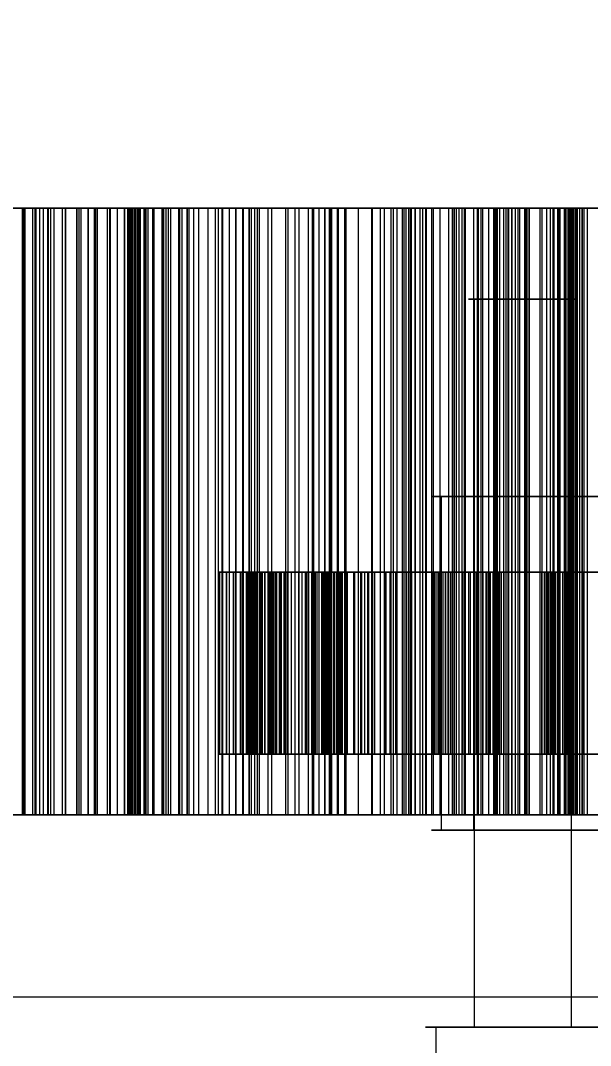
# Model space of a CAD drawing. Header units: millimetres. Extents: x -191664 to 191490, y -197311 to 10263.
# Drawn here: x 1199.5 to 1387.4, y -109756 to -109418.1 of the extents above; entities that cross this region are included whole.
import ezdxf

# ---------------------------------------------------------------- set-up
doc = ezdxf.new("R2010")
doc.units = ezdxf.units.MM
doc.layers.add('DET_briquetadora_superior', color=7, linetype='Continuous', lineweight=0)
doc.layers.add('R15_COTAS_TRANSPORTE_P', color=1, linetype='Continuous', lineweight=0)
doc.dimstyles.new('PLANTA_20', dxfattribs={"dimtxt": 50, "dimasz": 30, "dimexe": 30, "dimexo": 16, "dimgap": 20, "dimtad": 1, "dimtih": 1, "dimtoh": 1, "dimdec": 1, "dimzin": 0, "dimdsep": 46, "dimcen": 0.09, "dimadec": 0, "dimazin": 0, "dimtfac": 1, "dimtdec": 4, "dimtofl": 0, "dimtmove": 0, "dimatfit": 3, "dimfxl": 1, "dimtolj": 1, "dimtzin": 0, "dimarcsym": 0})

# ---------------------------------------------------------------- blocks, each defined once
blk = doc.blocks.new('*D131')
at = {"layer": 'Defpoints', "color": 0, "transparency": 16777216}
for p in [(1100, -183968.15), (1139.8, -184162.66), (1104.62, -184212), (1304.62, -184212), (1304.62, -184212)]:
    blk.add_point(p, dxfattribs=at)
at = {"layer": 'R15_COTAS_TRANSPORTE_P', "color": 0, "lineweight": -2, "transparency": 16777216}
blk.add_arc((1304.62, -184212), 172.05, 140.0034, 169.9966, dxfattribs=at)
at = {"layer": 'R15_COTAS_TRANSPORTE_P', "color": 0, "transparency": 16777216}
for points in [[(1169.28, -184097.88), (1176.35, -184104.95), (1194.03, -184080.2)], [(1140.17, -184182.55), (1130.2, -184181.68), (1132.57, -184212)]]:
    blk.add_solid(points, dxfattribs=at)
blk = doc.blocks.new('*D133')
at = {"layer": 'Defpoints', "color": 0, "transparency": 16777216}
for p in [(439.69, -194147.98), (217.89, -194406.09), (-500, -194490), (-500, -194490), (500, -194490)]:
    blk.add_point(p, dxfattribs=at)
at = {"layer": 'R15_COTAS_TRANSPORTE_P', "color": 0, "lineweight": -2, "transparency": 16777216}
blk.add_arc((-500, -194490), 722.77, 2.37834, 17.62166, dxfattribs=at)
at = {"layer": 'R15_COTAS_TRANSPORTE_P', "color": 0, "transparency": 16777216}
for points in [[(184.12, -194272.81), (193.59, -194269.58), (179.18, -194242.8)], [(227.15, -194459.9), (217.15, -194460.11), (222.77, -194490)]]:
    blk.add_solid(points, dxfattribs=at)

msp = doc.modelspace()

# ---------------------------------------------------------------- linework, layer by layer
at = {"layer": 'DET_briquetadora_superior', "color": 9, "true_color": 0xb9c3c2}
for p, q in [((1196.08, -109480), (1200.96, -109480)), ((1200.47, -109480), (1196.5, -109480)), ((1198.46, -109480), (1203.46, -109480)), ((1200.02, -109480), (1200.02, -109680)), ((1203.44, -109480), (1200.02, -109480)), ((1200.02, -109480), (1204.24, -109480)), ((1200.47, -109480), (1200.47, -109680)), ((1204.51, -109480), (1200.47, -109480)), ((1200.96, -109480), (1200.96, -109680)), ((1200.96, -109480), (1205.78, -109480)), ((1203.44, -109480), (1203.44, -109680)), ((1206.94, -109480), (1203.44, -109480)), ((1203.46, -109480), (1203.46, -109680)), ((1203.46, -109480), (1208.39, -109480)), ((1204.24, -109480), (1204.24, -109680)), ((1204.24, -109480), (1209.35, -109480)), ((1204.51, -109480), (1204.51, -109680)), ((1208.64, -109480), (1204.51, -109480)), ((1205.78, -109480), (1205.78, -109680)), ((1205.78, -109480), (1208.64, -109480)), ((1206.94, -109480), (1206.94, -109680)), ((1210.52, -109480), (1206.94, -109480)), ((1208.39, -109480), (1208.39, -109680)), ((1208.39, -109480), (1213.25, -109480)), ((1208.64, -109480), (1208.64, -109680)), ((1209.35, -109480), (1209.35, -109680)), ((1209.35, -109480), (1214.39, -109480)), ((1210.52, -109480), (1210.52, -109680)), ((1214.18, -109480), (1210.52, -109480)), ((1213.25, -109480), (1213.25, -109680)), ((1213.25, -109480), (1218.03, -109480)), ((1214.18, -109480), (1214.18, -109680)), ((1217.94, -109480), (1214.18, -109480)), ((1214.39, -109480), (1214.39, -109680)), ((1214.39, -109480), (1219.36, -109480)), ((1217.94, -109480), (1217.94, -109680)), ((1221.8, -109480), (1217.94, -109480)), ((1218.03, -109480), (1218.03, -109680)), ((1218.03, -109480), (1221.8, -109480)), ((1218.68, -109480), (1218.68, -109680)), ((1221.71, -109480), (1218.68, -109480)), ((1218.68, -109480), (1223.75, -109480)), ((1219.36, -109480), (1219.36, -109680)), ((1219.36, -109480), (1224.24, -109480)), ((1221.71, -109480), (1221.71, -109680)), ((1224.83, -109480), (1221.71, -109480)), ((1221.8, -109480), (1221.8, -109680)), ((1223.75, -109480), (1223.75, -109680)), ((1223.75, -109480), (1228.81, -109480)), ((1224.24, -109480), (1224.24, -109680)), ((1224.24, -109480), (1229.03, -109480)), ((1224.83, -109480), (1224.83, -109680)), ((1228.05, -109480), (1224.83, -109480)), ((1228.05, -109480), (1228.05, -109680)), ((1231.37, -109480), (1228.05, -109480)), ((1228.81, -109480), (1228.81, -109680)), ((1228.81, -109480), (1233.79, -109480)), ((1229.03, -109480), (1229.03, -109680)), ((1229.03, -109480), (1233.72, -109480)), ((1231.37, -109480), (1231.37, -109680)), ((1234.81, -109480), (1231.37, -109480)), ((1233.72, -109480), (1233.72, -109680)), ((1233.72, -109480), (1238.36, -109480)), ((1233.79, -109480), (1233.79, -109680)), ((1233.79, -109480), (1238.68, -109480)), ((1234.81, -109480), (1234.81, -109680)), ((1238.36, -109480), (1234.81, -109480)), ((1235.01, -109480), (1235.13, -109480)), ((1235.04, -109480), (1235.01, -109480)), ((1235.01, -109680), (1235.01, -109480)), ((1235.22, -109480), (1235.04, -109480)), ((1235.04, -109680), (1235.04, -109480)), ((1235.13, -109480), (1235.41, -109480)), ((1235.13, -109680), (1235.13, -109480)), ((1235.56, -109480), (1235.22, -109480)), ((1235.22, -109680), (1235.22, -109480)), ((1235.41, -109480), (1235.84, -109480)), ((1235.41, -109680), (1235.41, -109480)), ((1236.04, -109480), (1235.56, -109480)), ((1235.56, -109680), (1235.56, -109480)), ((1235.84, -109480), (1236.43, -109480)), ((1235.84, -109680), (1235.84, -109480)), ((1236.69, -109480), (1236.04, -109480)), ((1236.04, -109680), (1236.04, -109480)), ((1236.43, -109480), (1237.16, -109480)), ((1236.43, -109680), (1236.43, -109480)), ((1237.48, -109480), (1236.69, -109480)), ((1236.69, -109680), (1236.69, -109480)), ((1237.16, -109480), (1238.05, -109480)), ((1237.16, -109680), (1237.16, -109480)), ((1240.57, -109480), (1237.48, -109480)), ((1237.48, -109680), (1237.48, -109480)), ((1238.05, -109480), (1239.09, -109480)), ((1238.05, -109680), (1238.05, -109480)), ((1238.36, -109480), (1238.36, -109680)), ((1238.68, -109480), (1238.68, -109680)), ((1238.68, -109480), (1243.47, -109480)), ((1239.09, -109480), (1240.29, -109480)), ((1239.09, -109680), (1239.09, -109480)), ((1240.29, -109480), (1241.63, -109480)), ((1240.29, -109680), (1240.29, -109480)), ((1246.31, -109480), (1240.57, -109480)), ((1240.57, -109680), (1240.57, -109480)), ((1240.76, -109480), (1240.76, -109680)), ((1243.37, -109480), (1240.76, -109480)), ((1240.76, -109480), (1246.64, -109480)), ((1241.63, -109480), (1243.13, -109480)), ((1241.63, -109680), (1241.63, -109480)), ((1243.13, -109480), (1247.56, -109480)), ((1243.13, -109680), (1243.13, -109480)), ((1243.37, -109480), (1243.37, -109680)), ((1246.09, -109480), (1243.37, -109480)), ((1243.47, -109480), (1243.47, -109680)), ((1243.47, -109480), (1248.14, -109480)), ((1246.09, -109480), (1246.09, -109680)), ((1248.92, -109480), (1246.09, -109480)), ((1254.47, -109480), (1246.31, -109480)), ((1246.31, -109680), (1246.31, -109480)), ((1246.64, -109480), (1246.64, -109680)), ((1246.64, -109480), (1251.6, -109480)), ((1247.56, -109480), (1254.54, -109480)), ((1247.56, -109680), (1247.56, -109480)), ((1248.14, -109480), (1248.14, -109680)), ((1248.14, -109480), (1252.69, -109480)), ((1248.92, -109480), (1248.92, -109680)), ((1251.87, -109480), (1248.92, -109480)), ((1251.6, -109480), (1251.6, -109680)), ((1251.6, -109480), (1256.47, -109480)), ((1251.87, -109480), (1251.87, -109680)), ((1254.95, -109480), (1251.87, -109480)), ((1252.69, -109480), (1252.69, -109680)), ((1252.69, -109480), (1258.17, -109480)), ((1264.75, -109480), (1254.47, -109480)), ((1254.47, -109680), (1254.47, -109480)), ((1254.54, -109480), (1263.81, -109480)), ((1254.54, -109680), (1254.54, -109480)), ((1254.95, -109480), (1254.95, -109680)), ((1258.17, -109480), (1254.95, -109480)), ((1256.47, -109480), (1256.47, -109680)), ((1256.47, -109480), (1261.24, -109480)), ((1258.17, -109480), (1258.17, -109680)), ((1261.24, -109480), (1261.24, -109680)), ((1261.24, -109480), (1265.88, -109480)), ((1263.81, -109480), (1275, -109480)), ((1263.81, -109680), (1263.81, -109480)), ((1276.74, -109480), (1264.75, -109480)), ((1264.75, -109680), (1264.75, -109480)), ((1265.88, -109480), (1265.88, -109680)), ((1265.88, -109480), (1270.4, -109480)), ((1266.07, -109480), (1266.07, -109680)), ((1268.23, -109480), (1266.07, -109480)), ((1266.07, -109480), (1272.69, -109480)), ((1268.23, -109480), (1268.23, -109680)), ((1270.52, -109480), (1268.23, -109480)), ((1270.4, -109480), (1270.4, -109680)), ((1270.4, -109480), (1274.77, -109480)), ((1270.52, -109480), (1270.52, -109680)), ((1272.94, -109480), (1270.52, -109480)), ((1272.69, -109480), (1272.69, -109680)), ((1272.69, -109480), (1277.51, -109480)), ((1272.94, -109480), (1272.94, -109680)), ((1275.48, -109480), (1272.94, -109480)), ((1274.77, -109480), (1274.77, -109680)), ((1274.77, -109480), (1281.02, -109480)), ((1275, -109480), (1287.68, -109480)), ((1275, -109680), (1275, -109480)), ((1275.48, -109480), (1275.48, -109680)), ((1278.17, -109480), (1275.48, -109480)), ((1289.99, -109480), (1276.74, -109480)), ((1276.74, -109680), (1276.74, -109480)), ((1277.51, -109480), (1277.51, -109680)), ((1277.51, -109480), (1282.23, -109480)), ((1278.17, -109480), (1278.17, -109680)), ((1281.02, -109480), (1278.17, -109480)), ((1281.02, -109480), (1281.02, -109680)), ((1282.23, -109480), (1282.23, -109680)), ((1282.23, -109480), (1286.82, -109480)), ((1286.82, -109480), (1286.82, -109680)), ((1286.82, -109480), (1291.28, -109480)), ((1287.68, -109480), (1301.37, -109480)), ((1287.68, -109680), (1287.68, -109480)), ((1303.99, -109480), (1289.99, -109480)), ((1289.99, -109680), (1289.99, -109480)), ((1291.28, -109480), (1291.28, -109680)), ((1291.28, -109480), (1295.6, -109480)), ((1294.35, -109480), (1294.35, -109680)), ((1296.05, -109480), (1294.35, -109480)), ((1294.35, -109480), (1301.66, -109480)), ((1295.6, -109480), (1295.6, -109680)), ((1295.6, -109480), (1299.75, -109480)), ((1296.05, -109480), (1296.05, -109680)), ((1297.88, -109480), (1296.05, -109480)), ((1297.88, -109480), (1297.88, -109680)), ((1299.86, -109480), (1297.88, -109480)), ((1299.75, -109480), (1299.75, -109680)), ((1299.75, -109480), (1306.71, -109480)), ((1299.86, -109480), (1299.86, -109680)), ((1301.98, -109480), (1299.86, -109480)), ((1301.37, -109480), (1315.54, -109480)), ((1301.37, -109680), (1301.37, -109480)), ((1301.66, -109480), (1301.66, -109680)), ((1301.66, -109480), (1306.29, -109480)), ((1301.98, -109480), (1301.98, -109680)), ((1304.25, -109480), (1301.98, -109480)), ((1318.2, -109480), (1303.99, -109480)), ((1303.99, -109680), (1303.99, -109480)), ((1304.25, -109480), (1304.25, -109680)), ((1306.71, -109480), (1304.25, -109480)), ((1306.29, -109480), (1306.29, -109680)), ((1306.29, -109480), (1310.8, -109480)), ((1306.71, -109480), (1306.71, -109680)), ((1310.8, -109480), (1310.8, -109680)), ((1310.8, -109480), (1315.17, -109480)), ((1315.17, -109480), (1315.17, -109680)), ((1315.17, -109480), (1319.41, -109480)), ((1315.54, -109480), (1329.65, -109480)), ((1315.54, -109680), (1315.54, -109480)), ((1332.07, -109480), (1318.2, -109480)), ((1318.2, -109680), (1318.2, -109480)), ((1319.41, -109480), (1319.41, -109680)), ((1319.41, -109480), (1323.48, -109480)), ((1321.66, -109480), (1322.45, -109480)), ((1323.66, -109480), (1321.66, -109480)), ((1321.66, -109680), (1321.66, -109480)), ((1322.45, -109480), (1325.99, -109480)), ((1322.45, -109680), (1322.45, -109480)), ((1323.48, -109480), (1323.48, -109680)), ((1323.48, -109480), (1327.37, -109480)), ((1328.36, -109480), (1323.66, -109480)), ((1323.66, -109680), (1323.66, -109480)), ((1325.33, -109480), (1325.33, -109680)), ((1326.55, -109480), (1325.33, -109480)), ((1325.33, -109480), (1333.25, -109480)), ((1325.99, -109480), (1332.15, -109480)), ((1325.99, -109680), (1325.99, -109480)), ((1326.55, -109480), (1326.55, -109680)), ((1327.92, -109480), (1326.55, -109480)), ((1327.37, -109480), (1327.37, -109680)), ((1327.37, -109480), (1334.98, -109480)), ((1327.92, -109480), (1327.92, -109680)), ((1329.43, -109480), (1327.92, -109480)), ((1335.59, -109480), (1328.36, -109480)), ((1328.36, -109680), (1328.36, -109480)), ((1329.43, -109480), (1329.43, -109680)), ((1331.1, -109480), (1329.43, -109480)), ((1329.65, -109480), (1343.15, -109480)), ((1329.65, -109680), (1329.65, -109480)), ((1331.1, -109480), (1331.1, -109680)), ((1332.94, -109480), (1331.1, -109480)), ((1345.07, -109480), (1332.07, -109480)), ((1332.07, -109680), (1332.07, -109480)), ((1332.15, -109480), (1340.69, -109480)), ((1332.15, -109680), (1332.15, -109480)), ((1332.94, -109480), (1332.94, -109680)), ((1334.98, -109480), (1332.94, -109480)), ((1333.25, -109480), (1333.25, -109680)), ((1333.25, -109480), (1337.65, -109480)), ((1334.98, -109480), (1334.98, -109680)), ((1345.07, -109480), (1335.59, -109480)), ((1335.59, -109680), (1335.59, -109480)), ((1337.65, -109480), (1337.65, -109680)), ((1337.65, -109480), (1341.91, -109480)), ((1340.69, -109480), (1351.28, -109480)), ((1340.69, -109680), (1340.69, -109480)), ((1341.9, -109480), (1342.5, -109480)), ((1344.07, -109480), (1341.9, -109480)), ((1341.9, -109680), (1341.9, -109480)), ((1341.91, -109480), (1341.91, -109680)), ((1341.91, -109480), (1346.03, -109480)), ((1342.5, -109480), (1345.87, -109480)), ((1342.5, -109680), (1342.5, -109480)), ((1343.15, -109480), (1355.53, -109480)), ((1343.15, -109680), (1343.15, -109480)), ((1348.94, -109480), (1344.07, -109480)), ((1344.07, -109680), (1344.07, -109480)), ((1350.44, -109480), (1345.07, -109480)), ((1356.71, -109480), (1345.07, -109480)), ((1345.07, -109680), (1345.07, -109480)), ((1345.87, -109480), (1351.86, -109480)), ((1345.87, -109680), (1345.87, -109480)), ((1346.03, -109480), (1346.03, -109680)), ((1346.03, -109480), (1349.99, -109480)), ((1356.33, -109480), (1348.94, -109480)), ((1348.94, -109680), (1348.94, -109480)), ((1349.99, -109480), (1349.99, -109680)), ((1349.99, -109480), (1353.78, -109480)), ((1355.92, -109480), (1350.44, -109480)), ((1350.44, -109680), (1350.44, -109480)), ((1351.28, -109480), (1363.52, -109480)), ((1351.28, -109680), (1351.28, -109480)), ((1351.86, -109480), (1360.26, -109480)), ((1351.86, -109680), (1351.86, -109480)), ((1353.78, -109480), (1353.78, -109680)), ((1353.78, -109480), (1357.38, -109480)), ((1355.53, -109480), (1366.31, -109480)), ((1355.53, -109680), (1355.53, -109480)), ((1361.49, -109480), (1355.92, -109480)), ((1355.92, -109680), (1355.92, -109480)), ((1365.94, -109480), (1356.33, -109480)), ((1356.33, -109680), (1356.33, -109480)), ((1366.53, -109480), (1356.71, -109480)), ((1356.71, -109680), (1356.71, -109480)), ((1357.38, -109480), (1357.38, -109680)), ((1357.38, -109480), (1365.56, -109480)), ((1358.72, -109480), (1358.72, -109680)), ((1359.45, -109480), (1358.72, -109480)), ((1358.72, -109480), (1367.18, -109480)), ((1359.45, -109480), (1359.45, -109680)), ((1360.33, -109480), (1359.45, -109480)), ((1360.26, -109480), (1370.73, -109480)), ((1360.26, -109680), (1360.26, -109480)), ((1360.33, -109480), (1360.33, -109680)), ((1361.37, -109480), (1360.33, -109480)), ((1361.37, -109480), (1361.37, -109680)), ((1362.57, -109480), (1361.37, -109480)), ((1367.16, -109480), (1361.49, -109480)), ((1361.49, -109680), (1361.49, -109480)), ((1362.57, -109480), (1362.57, -109680)), ((1363.97, -109480), (1362.57, -109480)), ((1363.52, -109480), (1376.93, -109480)), ((1363.52, -109680), (1363.52, -109480)), ((1363.97, -109480), (1363.97, -109680)), ((1365.56, -109480), (1363.97, -109480)), ((1365.56, -109480), (1365.56, -109680)), ((1377.41, -109480), (1365.94, -109480)), ((1365.94, -109680), (1365.94, -109480)), ((1366.31, -109480), (1375.08, -109480)), ((1366.31, -109680), (1366.31, -109480)), ((1374.15, -109480), (1366.53, -109480)), ((1366.53, -109680), (1366.53, -109480)), ((1372.93, -109480), (1367.16, -109480)), ((1367.16, -109680), (1367.16, -109480)), ((1367.18, -109480), (1367.18, -109680)), ((1367.18, -109480), (1371.3, -109480)), ((1370.73, -109480), (1376.55, -109480)), ((1370.73, -109680), (1370.73, -109480)), ((1371.3, -109480), (1371.3, -109680)), ((1371.3, -109480), (1375.28, -109480)), ((1378.78, -109480), (1372.93, -109480)), ((1372.93, -109680), (1372.93, -109480)), ((1379.29, -109480), (1374.15, -109480)), ((1374.15, -109680), (1374.15, -109480)), ((1375.08, -109480), (1381.49, -109480)), ((1375.08, -109680), (1375.08, -109480)), ((1375.28, -109480), (1375.28, -109680)), ((1375.28, -109480), (1379.1, -109480)), ((1376.55, -109480), (1382.46, -109480)), ((1376.55, -109680), (1376.55, -109480)), ((1376.93, -109480), (1391, -109480)), ((1376.93, -109680), (1376.93, -109480)), ((1390.3, -109480), (1377.41, -109480)), ((1377.41, -109680), (1377.41, -109480)), ((1384.73, -109480), (1378.78, -109480)), ((1378.78, -109680), (1378.78, -109480)), ((1379.1, -109480), (1379.1, -109680)), ((1379.1, -109480), (1382.75, -109480)), ((1381.75, -109480), (1379.29, -109480)), ((1379.29, -109680), (1379.29, -109480)), ((1380, -109480), (1380.02, -109480)), ((1380.08, -109480), (1380, -109480)), ((1380, -109680), (1380, -109480)), ((1380.02, -109480), (1380.13, -109480)), ((1380.02, -109680), (1380.02, -109480)), ((1380.23, -109480), (1380.08, -109480)), ((1380.08, -109680), (1380.08, -109480)), ((1380.13, -109480), (1380.32, -109480)), ((1380.13, -109680), (1380.13, -109480)), ((1380.48, -109480), (1380.23, -109480)), ((1380.23, -109680), (1380.23, -109480)), ((1380.32, -109480), (1380.6, -109480)), ((1380.32, -109680), (1380.32, -109480)), ((1380.82, -109480), (1380.48, -109480)), ((1380.48, -109680), (1380.48, -109480)), ((1380.6, -109480), (1380.97, -109480)), ((1380.6, -109680), (1380.6, -109480)), ((1381.24, -109480), (1380.82, -109480)), ((1380.82, -109680), (1380.82, -109480)), ((1380.97, -109480), (1381.42, -109480)), ((1380.97, -109680), (1380.97, -109480)), ((1381.75, -109480), (1381.24, -109480)), ((1381.24, -109680), (1381.24, -109480)), ((1381.42, -109480), (1381.75, -109480)), ((1381.42, -109680), (1381.42, -109480)), ((1381.49, -109480), (1385.3, -109480)), ((1381.49, -109680), (1381.49, -109480)), ((1382.35, -109480), (1381.75, -109480)), ((1381.75, -109680), (1381.75, -109480)), ((1383.03, -109480), (1382.35, -109480)), ((1382.35, -109680), (1382.35, -109480)), ((1382.46, -109480), (1388.46, -109480)), ((1382.46, -109680), (1382.46, -109480)), ((1382.75, -109480), (1382.75, -109680)), ((1382.75, -109480), (1386.22, -109480)), ((1383.8, -109480), (1383.03, -109480)), ((1383.03, -109680), (1383.03, -109480)), ((1384.66, -109480), (1383.8, -109480)), ((1383.8, -109680), (1383.8, -109480)), ((1386.38, -109480), (1384.66, -109480)), ((1384.66, -109680), (1384.66, -109480)), ((1390.76, -109480), (1384.73, -109480)), ((1384.73, -109680), (1384.73, -109480)), ((1385.3, -109480), (1386.38, -109480)), ((1385.3, -109680), (1385.3, -109480)), ((1386.22, -109480), (1386.22, -109680)), ((1386.22, -109480), (1389.48, -109480)), ((1386.38, -109680), (1386.38, -109480)), ((1349.06, -109510), (1347.2, -109510)), ((1347.2, -109510), (1348.87, -109510)), ((1348.87, -109510), (1353.72, -109510)), ((1354.08, -109510), (1349.06, -109510)), ((1349.06, -109510), (1349.06, -109750)), ((1353.72, -109510), (1360.82, -109510)), ((1361.26, -109510), (1354.08, -109510)), ((1360.82, -109510), (1368.74, -109510)), ((1369.18, -109510), (1361.26, -109510)), ((1368.74, -109510), (1375.92, -109510)), ((1376.28, -109510), (1369.18, -109510)), ((1375.92, -109510), (1380.94, -109510)), ((1381.13, -109510), (1376.28, -109510)), ((1380.94, -109510), (1382.8, -109510)), ((1380.94, -109510), (1380.94, -109750)), ((1382.8, -109510), (1381.13, -109510)), ((1338.14, -109575), (1335, -109575)), ((1335, -109575), (1337.81, -109575)), ((1337.81, -109575), (1346, -109575)), ((1346.6, -109575), (1338.14, -109575)), ((1338.14, -109575), (1338.14, -109600)), ((1346, -109575), (1357.95, -109575)), ((1358.7, -109575), (1346.6, -109575)), ((1348.88, -109575), (1347, -109575)), ((1347, -109575), (1348.68, -109575)), ((1348.68, -109575), (1353.6, -109575)), ((1348.88, -109685), (1348.88, -109575)), ((1353.96, -109575), (1348.88, -109575)), ((1353.6, -109575), (1360.77, -109575)), ((1361.22, -109575), (1353.96, -109575)), ((1357.95, -109575), (1371.3, -109575)), ((1372.05, -109575), (1358.7, -109575)), ((1360.77, -109575), (1368.78, -109575)), ((1369.23, -109575), (1361.22, -109575)), ((1368.78, -109575), (1376.04, -109575)), ((1376.4, -109575), (1369.23, -109575)), ((1371.3, -109575), (1383.4, -109575)), ((1384, -109575), (1372.05, -109575)), ((1376.04, -109575), (1381.12, -109575)), ((1381.32, -109575), (1376.4, -109575)), ((1381.12, -109685), (1381.12, -109575)), ((1381.12, -109575), (1383, -109575)), ((1383, -109575), (1381.32, -109575)), ((1383.4, -109575), (1391.86, -109575)), ((1392.19, -109575), (1384, -109575)), ((1265.03, -109600), (1265.03, -109660)), ((1265.13, -109600), (1265.03, -109600)), ((1265.03, -109600), (1267.3, -109600)), ((1265.13, -109600), (1265.13, -109660)), ((1267.43, -109600), (1265.13, -109600)), ((1267.3, -109600), (1267.3, -109660)), ((1267.3, -109600), (1269.59, -109600)), ((1267.43, -109600), (1267.43, -109660)), ((1269.75, -109600), (1267.43, -109600)), ((1269.59, -109600), (1269.59, -109660)), ((1269.59, -109600), (1271.88, -109600)), ((1269.75, -109600), (1269.75, -109660)), ((1272.07, -109600), (1269.75, -109600)), ((1271.88, -109600), (1271.88, -109660)), ((1271.88, -109600), (1274.18, -109600)), ((1272.07, -109600), (1272.07, -109660)), ((1274.4, -109600), (1272.07, -109600)), ((1272.81, -109600), (1272.81, -109660)), ((1274.3, -109600), (1272.81, -109600)), ((1272.81, -109600), (1276.03, -109600)), ((1273.84, -109600), (1273.84, -109660)), ((1277.23, -109600), (1273.84, -109600)), ((1273.84, -109600), (1275.27, -109600)), ((1274.18, -109600), (1274.18, -109660)), ((1274.18, -109600), (1276.48, -109600)), ((1274.3, -109600), (1274.3, -109660)), ((1275.87, -109600), (1274.3, -109600)), ((1274.4, -109600), (1274.4, -109660)), ((1276.71, -109600), (1274.4, -109600)), ((1275.27, -109600), (1275.27, -109660)), ((1275.27, -109600), (1276.78, -109600)), ((1275.87, -109600), (1275.87, -109660)), ((1277.5, -109600), (1275.87, -109600)), ((1276.03, -109600), (1276.03, -109660)), ((1276.03, -109600), (1278.69, -109600)), ((1276.48, -109600), (1276.48, -109660)), ((1276.48, -109600), (1278.77, -109600)), ((1276.71, -109600), (1276.71, -109660)), ((1279.02, -109600), (1276.71, -109600)), ((1276.78, -109600), (1276.78, -109660)), ((1276.78, -109600), (1278.36, -109600)), ((1277.23, -109600), (1277.23, -109660)), ((1279.89, -109600), (1277.23, -109600)), ((1277.5, -109600), (1277.5, -109660)), ((1279.2, -109600), (1277.5, -109600)), ((1278.36, -109600), (1278.36, -109660)), ((1278.36, -109600), (1280.01, -109600)), ((1278.69, -109600), (1278.69, -109660)), ((1278.69, -109600), (1281.29, -109600)), ((1278.77, -109600), (1278.77, -109660)), ((1278.77, -109600), (1281.05, -109600)), ((1279.02, -109600), (1279.02, -109660)), ((1281.31, -109600), (1279.02, -109600)), ((1279.2, -109600), (1279.2, -109660)), ((1280.97, -109600), (1279.2, -109600)), ((1279.89, -109600), (1279.89, -109660)), ((1282.5, -109600), (1279.89, -109600)), ((1280.01, -109600), (1280.01, -109660)), ((1280.01, -109600), (1281.74, -109600)), ((1280.97, -109600), (1280.97, -109660)), ((1282.81, -109600), (1280.97, -109600)), ((1281.05, -109600), (1281.05, -109660)), ((1281.05, -109600), (1283.29, -109600)), ((1281.29, -109600), (1281.29, -109660)), ((1281.29, -109600), (1283.85, -109600)), ((1281.31, -109600), (1281.31, -109660)), ((1283.55, -109600), (1281.31, -109600)), ((1281.74, -109600), (1281.74, -109660)), ((1281.74, -109600), (1283.54, -109600)), ((1282.5, -109600), (1282.5, -109660)), ((1285.05, -109600), (1282.5, -109600)), ((1282.81, -109600), (1282.81, -109660)), ((1284.72, -109600), (1282.81, -109600)), ((1283.29, -109600), (1283.29, -109660)), ((1283.29, -109600), (1293.58, -109600)), ((1283.54, -109600), (1283.54, -109660)), ((1283.54, -109600), (1285.42, -109600)), ((1283.55, -109600), (1283.55, -109660)), ((1293.8, -109600), (1283.55, -109600)), ((1283.85, -109600), (1283.85, -109660)), ((1283.85, -109600), (1286.33, -109600)), ((1284.72, -109600), (1284.72, -109660)), ((1286.73, -109600), (1284.72, -109600)), ((1285.05, -109600), (1285.05, -109660)), ((1287.54, -109600), (1285.05, -109600)), ((1285.42, -109600), (1285.42, -109660)), ((1285.42, -109600), (1287.4, -109600)), ((1286.33, -109600), (1286.33, -109660)), ((1286.33, -109600), (1288.75, -109600)), ((1286.73, -109600), (1286.73, -109660)), ((1296.58, -109600), (1286.73, -109600)), ((1287.4, -109600), (1287.4, -109660)), ((1287.4, -109600), (1297.16, -109600)), ((1287.54, -109600), (1287.54, -109660)), ((1289.94, -109600), (1287.54, -109600)), ((1288.75, -109600), (1288.75, -109660)), ((1288.75, -109600), (1291.08, -109600)), ((1289.94, -109600), (1289.94, -109660)), ((1292.26, -109600), (1289.94, -109600)), ((1291.08, -109600), (1291.08, -109660)), ((1291.08, -109600), (1293.3, -109600)), ((1292.26, -109600), (1292.26, -109660)), ((1294.47, -109600), (1292.26, -109600)), ((1293.3, -109600), (1293.3, -109660)), ((1293.3, -109600), (1295.37, -109600)), ((1293.58, -109600), (1293.58, -109660)), ((1293.58, -109600), (1296.58, -109600)), ((1293.8, -109600), (1293.8, -109660)), ((1297.16, -109600), (1293.8, -109600)), ((1294.47, -109600), (1294.47, -109660)), ((1296.51, -109600), (1294.47, -109600)), ((1295.37, -109600), (1295.37, -109660)), ((1295.37, -109600), (1304.13, -109600)), ((1296.51, -109600), (1296.51, -109660)), ((1305.13, -109600), (1296.51, -109600)), ((1296.58, -109600), (1296.58, -109660)), ((1297.16, -109600), (1297.16, -109660)), ((1298.75, -109600), (1298.75, -109660)), ((1299.13, -109600), (1298.75, -109600)), ((1298.75, -109600), (1304.65, -109600)), ((1299.13, -109600), (1299.13, -109660)), ((1299.63, -109600), (1299.13, -109600)), ((1299.63, -109600), (1299.63, -109660)), ((1300.25, -109600), (1299.63, -109600)), ((1300.25, -109600), (1300.25, -109660)), ((1301, -109600), (1300.25, -109600)), ((1300.7, -109600), (1300.7, -109660)), ((1306.71, -109600), (1300.7, -109600)), ((1300.7, -109600), (1301.01, -109600)), ((1301, -109600), (1301, -109660)), ((1301.87, -109600), (1301, -109600)), ((1301.01, -109600), (1301.01, -109660)), ((1301.01, -109600), (1301.44, -109600)), ((1301.44, -109600), (1301.44, -109660)), ((1301.44, -109600), (1302, -109600)), ((1301.87, -109600), (1301.87, -109660)), ((1302.87, -109600), (1301.87, -109600)), ((1302, -109600), (1302, -109660)), ((1302, -109600), (1302.68, -109600)), ((1302.68, -109600), (1302.68, -109660)), ((1302.68, -109600), (1303.49, -109600)), ((1302.87, -109600), (1302.87, -109660)), ((1304.03, -109600), (1302.87, -109600)), ((1303.49, -109600), (1303.49, -109660)), ((1303.49, -109600), (1304.44, -109600)), ((1304.03, -109600), (1304.03, -109660)), ((1305.4, -109600), (1304.03, -109600)), ((1304.13, -109600), (1304.13, -109660)), ((1304.13, -109600), (1312.9, -109600)), ((1304.44, -109600), (1304.44, -109660)), ((1304.44, -109600), (1305.55, -109600)), ((1304.65, -109600), (1304.65, -109660)), ((1304.65, -109600), (1307.16, -109600)), ((1305.13, -109600), (1305.13, -109660)), ((1314.19, -109600), (1305.13, -109600)), ((1305.4, -109600), (1305.4, -109660)), ((1312.9, -109600), (1305.4, -109600)), ((1305.55, -109600), (1305.55, -109660)), ((1305.55, -109600), (1306.87, -109600)), ((1306.71, -109600), (1306.71, -109660)), ((1309.2, -109600), (1306.71, -109600)), ((1306.87, -109600), (1306.87, -109660)), ((1306.87, -109600), (1314.19, -109600)), ((1307.16, -109600), (1307.16, -109660)), ((1307.16, -109600), (1309.58, -109600)), ((1309.2, -109600), (1309.2, -109660)), ((1311.59, -109600), (1309.2, -109600)), ((1309.58, -109600), (1309.58, -109660)), ((1309.58, -109600), (1311.88, -109600)), ((1311.59, -109600), (1311.59, -109660)), ((1313.87, -109600), (1311.59, -109600)), ((1311.88, -109600), (1311.88, -109660)), ((1311.88, -109600), (1314.07, -109600)), ((1312.9, -109600), (1312.9, -109660)), ((1313.87, -109600), (1313.87, -109660)), ((1316.02, -109600), (1313.87, -109600)), ((1314.07, -109600), (1314.07, -109660)), ((1314.07, -109600), (1316.12, -109600)), ((1314.19, -109600), (1314.19, -109660)), ((1316.02, -109600), (1316.02, -109660)), ((1318.04, -109600), (1316.02, -109600)), ((1316.12, -109600), (1316.12, -109660)), ((1316.12, -109600), (1318.03, -109600)), ((1318.03, -109600), (1318.03, -109660)), ((1318.03, -109600), (1319.76, -109600)), ((1318.04, -109600), (1318.04, -109660)), ((1319.91, -109600), (1318.04, -109600)), ((1319.76, -109600), (1319.76, -109660)), ((1319.76, -109600), (1321.24, -109600)), ((1319.91, -109600), (1319.91, -109660)), ((1321.61, -109600), (1319.91, -109600)), ((1321.24, -109600), (1321.24, -109660)), ((1321.24, -109600), (1326.75, -109600)), ((1321.61, -109600), (1321.61, -109660)), ((1323.04, -109600), (1321.61, -109600)), ((1323.04, -109600), (1323.04, -109660)), ((1328.32, -109600), (1323.04, -109600)), ((1326.75, -109600), (1326.75, -109660)), ((1326.75, -109600), (1339.54, -109600)), ((1328.32, -109600), (1328.32, -109660)), ((1341.27, -109600), (1328.32, -109600)), ((1337.81, -109600), (1335, -109600)), ((1335, -109600), (1338.14, -109600)), ((1335.24, -109600), (1335.24, -109660)), ((1335.42, -109600), (1335.24, -109600)), ((1335.24, -109600), (1335.27, -109600)), ((1335.27, -109600), (1335.27, -109660)), ((1335.27, -109600), (1335.47, -109600)), ((1335.42, -109600), (1335.42, -109660)), ((1335.88, -109600), (1335.42, -109600)), ((1335.47, -109600), (1335.47, -109660)), ((1335.47, -109600), (1335.83, -109600)), ((1335.83, -109600), (1335.83, -109660)), ((1335.83, -109600), (1336.35, -109600)), ((1335.88, -109600), (1335.88, -109660)), ((1339.54, -109600), (1335.88, -109600)), ((1336.35, -109600), (1336.35, -109660)), ((1336.35, -109600), (1337.01, -109600)), ((1337.01, -109600), (1337.01, -109660)), ((1337.01, -109600), (1337.82, -109600)), ((1337.34, -109600), (1337.34, -109660)), ((1337.43, -109600), (1337.34, -109600)), ((1337.34, -109600), (1337.46, -109600)), ((1337.43, -109600), (1337.43, -109660)), ((1337.69, -109600), (1337.43, -109600)), ((1337.46, -109600), (1337.46, -109660)), ((1337.46, -109600), (1337.86, -109600)), ((1337.69, -109600), (1337.69, -109660)), ((1338.12, -109600), (1337.69, -109600)), ((1346, -109600), (1337.81, -109600)), ((1337.82, -109600), (1337.82, -109660)), ((1337.82, -109600), (1345.22, -109600)), ((1337.86, -109600), (1337.86, -109660)), ((1337.86, -109600), (1341.27, -109600)), ((1338.12, -109600), (1338.12, -109660)), ((1338.69, -109600), (1338.12, -109600)), ((1338.14, -109600), (1346.6, -109600)), ((1338.69, -109600), (1338.69, -109660)), ((1339.42, -109600), (1338.69, -109600)), ((1339.42, -109600), (1339.42, -109660)), ((1340.29, -109600), (1339.42, -109600)), ((1339.54, -109600), (1339.54, -109660)), ((1340.29, -109600), (1340.29, -109660)), ((1347.74, -109600), (1340.29, -109600)), ((1341.27, -109600), (1341.27, -109660)), ((1345.22, -109600), (1345.22, -109660)), ((1345.22, -109600), (1347.1, -109600)), ((1357.95, -109600), (1346, -109600)), ((1346.6, -109600), (1358.7, -109600)), ((1347.1, -109600), (1347.1, -109660)), ((1347.1, -109600), (1348.84, -109600)), ((1347.74, -109600), (1347.74, -109660)), ((1349.57, -109600), (1347.74, -109600)), ((1348.84, -109600), (1348.84, -109660)), ((1348.84, -109600), (1350.44, -109600)), ((1349.57, -109600), (1349.57, -109660)), ((1351.26, -109600), (1349.57, -109600)), ((1350.44, -109600), (1350.44, -109660)), ((1350.44, -109600), (1351.89, -109600)), ((1351.26, -109600), (1351.26, -109660)), ((1352.81, -109600), (1351.26, -109600)), ((1351.89, -109600), (1351.89, -109660)), ((1351.89, -109600), (1353.18, -109600)), ((1352.81, -109600), (1352.81, -109660)), ((1354.21, -109600), (1352.81, -109600)), ((1353.18, -109600), (1353.18, -109660)), ((1353.18, -109600), (1354.28, -109600)), ((1354.21, -109600), (1354.21, -109660)), ((1355.44, -109600), (1354.21, -109600)), ((1354.28, -109600), (1354.28, -109660)), ((1354.28, -109600), (1355.18, -109600)), ((1355.18, -109600), (1355.18, -109660)), ((1355.18, -109600), (1355.78, -109600)), ((1355.44, -109600), (1355.44, -109660)), ((1356.49, -109600), (1355.44, -109600)), ((1355.78, -109600), (1355.78, -109660)), ((1355.78, -109600), (1356.94, -109600)), ((1356.49, -109600), (1356.49, -109660)), ((1357.33, -109600), (1356.49, -109600)), ((1356.94, -109600), (1356.94, -109660)), ((1356.94, -109600), (1371.23, -109600)), ((1357.33, -109600), (1357.33, -109660)), ((1357.87, -109600), (1357.33, -109600)), ((1357.87, -109600), (1357.87, -109660)), ((1358.77, -109600), (1357.87, -109600)), ((1371.3, -109600), (1357.95, -109600)), ((1358.7, -109600), (1372.05, -109600)), ((1358.77, -109600), (1358.77, -109660)), ((1373.06, -109600), (1358.77, -109600)), ((1371.23, -109600), (1371.23, -109660)), ((1371.23, -109600), (1372.13, -109600)), ((1383.4, -109600), (1371.3, -109600)), ((1372.05, -109600), (1384, -109600)), ((1372.13, -109600), (1372.13, -109660)), ((1372.13, -109600), (1372.67, -109600)), ((1372.67, -109600), (1372.67, -109660)), ((1372.67, -109600), (1373.51, -109600)), ((1373.06, -109600), (1373.06, -109660)), ((1374.22, -109600), (1373.06, -109600)), ((1373.51, -109600), (1373.51, -109660)), ((1373.51, -109600), (1374.56, -109600)), ((1374.22, -109600), (1374.22, -109660)), ((1374.82, -109600), (1374.22, -109600)), ((1374.56, -109600), (1374.56, -109660)), ((1374.56, -109600), (1375.79, -109600)), ((1374.82, -109600), (1374.82, -109660)), ((1375.72, -109600), (1374.82, -109600)), ((1375.72, -109600), (1375.72, -109660)), ((1376.82, -109600), (1375.72, -109600)), ((1375.79, -109600), (1375.79, -109660)), ((1375.79, -109600), (1377.19, -109600)), ((1376.82, -109600), (1376.82, -109660)), ((1378.11, -109600), (1376.82, -109600)), ((1377.19, -109600), (1377.19, -109660)), ((1377.19, -109600), (1378.74, -109600)), ((1378.11, -109600), (1378.11, -109660)), ((1379.56, -109600), (1378.11, -109600)), ((1378.74, -109600), (1378.74, -109660)), ((1378.74, -109600), (1380.43, -109600)), ((1379.56, -109600), (1379.56, -109660)), ((1381.16, -109600), (1379.56, -109600)), ((1380.43, -109600), (1380.43, -109660)), ((1380.43, -109600), (1382.26, -109600)), ((1381.16, -109600), (1381.16, -109660)), ((1382.9, -109600), (1381.16, -109600)), ((1382.26, -109600), (1382.26, -109660)), ((1382.26, -109600), (1389.71, -109600)), ((1382.9, -109600), (1382.9, -109660)), ((1384.78, -109600), (1382.9, -109600)), ((1391.86, -109600), (1383.4, -109600)), ((1384, -109600), (1392.19, -109600)), ((1384.78, -109600), (1384.78, -109660)), ((1392.18, -109600), (1384.78, -109600)), ((1265.13, -109660), (1265.03, -109660)), ((1265.03, -109660), (1267.3, -109660)), ((1267.43, -109660), (1265.13, -109660)), ((1267.3, -109660), (1269.59, -109660)), ((1269.75, -109660), (1267.43, -109660)), ((1269.59, -109660), (1271.88, -109660)), ((1272.07, -109660), (1269.75, -109660)), ((1271.88, -109660), (1274.18, -109660)), ((1274.4, -109660), (1272.07, -109660)), ((1274.3, -109660), (1272.81, -109660)), ((1272.81, -109660), (1276.03, -109660)), ((1277.23, -109660), (1273.84, -109660)), ((1273.84, -109660), (1275.27, -109660)), ((1274.18, -109660), (1276.48, -109660)), ((1275.87, -109660), (1274.3, -109660)), ((1276.71, -109660), (1274.4, -109660)), ((1275.27, -109660), (1276.78, -109660)), ((1277.5, -109660), (1275.87, -109660)), ((1276.03, -109660), (1278.69, -109660)), ((1276.48, -109660), (1278.77, -109660)), ((1279.02, -109660), (1276.71, -109660)), ((1276.78, -109660), (1278.36, -109660)), ((1279.89, -109660), (1277.23, -109660)), ((1279.2, -109660), (1277.5, -109660)), ((1278.36, -109660), (1280.01, -109660)), ((1278.69, -109660), (1281.29, -109660)), ((1278.77, -109660), (1281.05, -109660)), ((1281.31, -109660), (1279.02, -109660)), ((1280.97, -109660), (1279.2, -109660)), ((1282.5, -109660), (1279.89, -109660)), ((1280.01, -109660), (1281.74, -109660)), ((1282.81, -109660), (1280.97, -109660)), ((1281.05, -109660), (1283.29, -109660)), ((1281.29, -109660), (1283.85, -109660)), ((1283.55, -109660), (1281.31, -109660)), ((1281.74, -109660), (1283.54, -109660)), ((1285.05, -109660), (1282.5, -109660)), ((1284.72, -109660), (1282.81, -109660)), ((1283.29, -109660), (1293.58, -109660)), ((1283.54, -109660), (1285.42, -109660)), ((1293.8, -109660), (1283.55, -109660)), ((1283.85, -109660), (1286.33, -109660)), ((1286.73, -109660), (1284.72, -109660)), ((1287.54, -109660), (1285.05, -109660)), ((1285.42, -109660), (1287.4, -109660)), ((1286.33, -109660), (1288.75, -109660)), ((1296.58, -109660), (1286.73, -109660)), ((1287.4, -109660), (1297.16, -109660)), ((1289.94, -109660), (1287.54, -109660)), ((1288.75, -109660), (1291.08, -109660)), ((1292.26, -109660), (1289.94, -109660)), ((1291.08, -109660), (1293.3, -109660)), ((1294.47, -109660), (1292.26, -109660)), ((1293.3, -109660), (1295.37, -109660)), ((1293.58, -109660), (1296.58, -109660)), ((1297.16, -109660), (1293.8, -109660)), ((1296.51, -109660), (1294.47, -109660)), ((1295.37, -109660), (1304.13, -109660)), ((1305.13, -109660), (1296.51, -109660)), ((1299.13, -109660), (1298.75, -109660)), ((1298.75, -109660), (1304.65, -109660)), ((1299.63, -109660), (1299.13, -109660)), ((1300.25, -109660), (1299.63, -109660)), ((1301, -109660), (1300.25, -109660)), ((1306.71, -109660), (1300.7, -109660)), ((1300.7, -109660), (1301.01, -109660)), ((1301.87, -109660), (1301, -109660)), ((1301.01, -109660), (1301.44, -109660)), ((1301.44, -109660), (1302, -109660)), ((1302.87, -109660), (1301.87, -109660)), ((1302, -109660), (1302.68, -109660)), ((1302.68, -109660), (1303.49, -109660)), ((1304.03, -109660), (1302.87, -109660)), ((1303.49, -109660), (1304.44, -109660)), ((1305.4, -109660), (1304.03, -109660)), ((1304.13, -109660), (1312.9, -109660)), ((1304.44, -109660), (1305.55, -109660)), ((1304.65, -109660), (1307.16, -109660)), ((1314.19, -109660), (1305.13, -109660)), ((1312.9, -109660), (1305.4, -109660)), ((1305.55, -109660), (1306.87, -109660)), ((1309.2, -109660), (1306.71, -109660)), ((1306.87, -109660), (1314.19, -109660)), ((1307.16, -109660), (1309.58, -109660)), ((1311.59, -109660), (1309.2, -109660)), ((1309.58, -109660), (1311.88, -109660)), ((1313.87, -109660), (1311.59, -109660)), ((1311.88, -109660), (1314.07, -109660)), ((1316.02, -109660), (1313.87, -109660)), ((1314.07, -109660), (1316.12, -109660)), ((1318.04, -109660), (1316.02, -109660)), ((1316.12, -109660), (1318.03, -109660)), ((1318.03, -109660), (1319.76, -109660)), ((1319.91, -109660), (1318.04, -109660)), ((1319.76, -109660), (1321.24, -109660)), ((1321.61, -109660), (1319.91, -109660)), ((1321.24, -109660), (1326.75, -109660)), ((1323.04, -109660), (1321.61, -109660)), ((1328.32, -109660), (1323.04, -109660)), ((1326.75, -109660), (1339.54, -109660)), ((1341.27, -109660), (1328.32, -109660)), ((1337.81, -109660), (1335, -109660)), ((1335, -109660), (1338.14, -109660)), ((1335.42, -109660), (1335.24, -109660)), ((1335.24, -109660), (1335.27, -109660)), ((1335.27, -109660), (1335.47, -109660)), ((1335.88, -109660), (1335.42, -109660)), ((1335.47, -109660), (1335.83, -109660)), ((1335.83, -109660), (1336.35, -109660)), ((1339.54, -109660), (1335.88, -109660)), ((1336.35, -109660), (1337.01, -109660)), ((1337.01, -109660), (1337.82, -109660)), ((1337.43, -109660), (1337.34, -109660)), ((1337.34, -109660), (1337.46, -109660)), ((1337.69, -109660), (1337.43, -109660)), ((1337.46, -109660), (1337.86, -109660)), ((1338.12, -109660), (1337.69, -109660)), ((1346, -109660), (1337.81, -109660)), ((1337.82, -109660), (1345.22, -109660)), ((1337.86, -109660), (1341.27, -109660)), ((1338.69, -109660), (1338.12, -109660)), ((1338.14, -109660), (1346.6, -109660)), ((1338.14, -109660), (1338.14, -109685)), ((1339.42, -109660), (1338.69, -109660)), ((1340.29, -109660), (1339.42, -109660)), ((1347.74, -109660), (1340.29, -109660)), ((1345.22, -109660), (1347.1, -109660)), ((1357.95, -109660), (1346, -109660)), ((1346.6, -109660), (1358.7, -109660)), ((1347.1, -109660), (1348.84, -109660)), ((1349.57, -109660), (1347.74, -109660)), ((1348.84, -109660), (1350.44, -109660)), ((1351.26, -109660), (1349.57, -109660)), ((1350.44, -109660), (1351.89, -109660)), ((1352.81, -109660), (1351.26, -109660)), ((1351.89, -109660), (1353.18, -109660)), ((1354.21, -109660), (1352.81, -109660)), ((1353.18, -109660), (1354.28, -109660)), ((1355.44, -109660), (1354.21, -109660)), ((1354.28, -109660), (1355.18, -109660)), ((1355.18, -109660), (1355.78, -109660)), ((1356.49, -109660), (1355.44, -109660)), ((1355.78, -109660), (1356.94, -109660)), ((1357.33, -109660), (1356.49, -109660)), ((1356.94, -109660), (1371.23, -109660)), ((1357.87, -109660), (1357.33, -109660)), ((1358.77, -109660), (1357.87, -109660)), ((1371.3, -109660), (1357.95, -109660)), ((1358.7, -109660), (1372.05, -109660)), ((1373.06, -109660), (1358.77, -109660)), ((1371.23, -109660), (1372.13, -109660)), ((1383.4, -109660), (1371.3, -109660)), ((1372.05, -109660), (1384, -109660)), ((1372.13, -109660), (1372.67, -109660)), ((1372.67, -109660), (1373.51, -109660)), ((1374.22, -109660), (1373.06, -109660)), ((1373.51, -109660), (1374.56, -109660)), ((1374.82, -109660), (1374.22, -109660)), ((1374.56, -109660), (1375.79, -109660)), ((1375.72, -109660), (1374.82, -109660)), ((1376.82, -109660), (1375.72, -109660)), ((1375.79, -109660), (1377.19, -109660)), ((1378.11, -109660), (1376.82, -109660)), ((1377.19, -109660), (1378.74, -109660)), ((1379.56, -109660), (1378.11, -109660)), ((1378.74, -109660), (1380.43, -109660)), ((1381.16, -109660), (1379.56, -109660)), ((1380.43, -109660), (1382.26, -109660)), ((1382.9, -109660), (1381.16, -109660)), ((1382.26, -109660), (1389.71, -109660)), ((1384.78, -109660), (1382.9, -109660)), ((1391.86, -109660), (1383.4, -109660)), ((1384, -109660), (1392.19, -109660)), ((1392.18, -109660), (1384.78, -109660)), ((1196.08, -109680), (1200.96, -109680)), ((1200.47, -109680), (1196.5, -109680)), ((1198.46, -109680), (1203.46, -109680)), ((1203.44, -109680), (1200.02, -109680)), ((1200.02, -109680), (1204.24, -109680)), ((1204.51, -109680), (1200.47, -109680)), ((1200.96, -109680), (1205.78, -109680)), ((1206.94, -109680), (1203.44, -109680)), ((1203.46, -109680), (1208.39, -109680)), ((1204.24, -109680), (1209.35, -109680)), ((1208.64, -109680), (1204.51, -109680)), ((1205.78, -109680), (1208.64, -109680)), ((1210.52, -109680), (1206.94, -109680)), ((1208.39, -109680), (1213.25, -109680)), ((1209.35, -109680), (1214.39, -109680)), ((1214.18, -109680), (1210.52, -109680)), ((1213.25, -109680), (1218.03, -109680)), ((1217.94, -109680), (1214.18, -109680)), ((1214.39, -109680), (1219.36, -109680)), ((1221.8, -109680), (1217.94, -109680)), ((1218.03, -109680), (1221.8, -109680)), ((1221.71, -109680), (1218.68, -109680)), ((1218.68, -109680), (1223.75, -109680)), ((1219.36, -109680), (1224.24, -109680)), ((1224.83, -109680), (1221.71, -109680)), ((1223.75, -109680), (1228.81, -109680)), ((1224.24, -109680), (1229.03, -109680)), ((1228.05, -109680), (1224.83, -109680)), ((1231.37, -109680), (1228.05, -109680)), ((1228.81, -109680), (1233.79, -109680)), ((1229.03, -109680), (1233.72, -109680)), ((1234.81, -109680), (1231.37, -109680)), ((1233.72, -109680), (1238.36, -109680)), ((1233.79, -109680), (1238.68, -109680)), ((1238.36, -109680), (1234.81, -109680)), ((1235.04, -109680), (1235.01, -109680)), ((1235.01, -109680), (1235.13, -109680)), ((1235.22, -109680), (1235.04, -109680)), ((1235.13, -109680), (1235.41, -109680)), ((1235.56, -109680), (1235.22, -109680)), ((1235.41, -109680), (1235.84, -109680)), ((1236.04, -109680), (1235.56, -109680)), ((1235.84, -109680), (1236.43, -109680)), ((1236.69, -109680), (1236.04, -109680)), ((1236.43, -109680), (1237.16, -109680)), ((1237.48, -109680), (1236.69, -109680)), ((1237.16, -109680), (1238.05, -109680)), ((1240.57, -109680), (1237.48, -109680)), ((1238.05, -109680), (1239.09, -109680)), ((1238.68, -109680), (1243.47, -109680)), ((1239.09, -109680), (1240.29, -109680)), ((1240.29, -109680), (1241.63, -109680)), ((1246.31, -109680), (1240.57, -109680)), ((1243.37, -109680), (1240.76, -109680)), ((1240.76, -109680), (1246.64, -109680)), ((1241.63, -109680), (1243.13, -109680)), ((1243.13, -109680), (1247.56, -109680)), ((1246.09, -109680), (1243.37, -109680)), ((1243.47, -109680), (1248.14, -109680)), ((1248.92, -109680), (1246.09, -109680)), ((1254.47, -109680), (1246.31, -109680)), ((1246.64, -109680), (1251.6, -109680)), ((1247.56, -109680), (1254.54, -109680)), ((1248.14, -109680), (1252.69, -109680)), ((1251.87, -109680), (1248.92, -109680)), ((1251.6, -109680), (1256.47, -109680)), ((1254.95, -109680), (1251.87, -109680)), ((1252.69, -109680), (1258.17, -109680)), ((1264.75, -109680), (1254.47, -109680)), ((1254.54, -109680), (1263.81, -109680)), ((1258.17, -109680), (1254.95, -109680)), ((1256.47, -109680), (1261.24, -109680)), ((1261.24, -109680), (1265.88, -109680)), ((1263.81, -109680), (1275, -109680)), ((1276.74, -109680), (1264.75, -109680)), ((1265.88, -109680), (1270.4, -109680)), ((1268.23, -109680), (1266.07, -109680)), ((1266.07, -109680), (1272.69, -109680)), ((1270.52, -109680), (1268.23, -109680)), ((1270.4, -109680), (1274.77, -109680)), ((1272.94, -109680), (1270.52, -109680)), ((1272.69, -109680), (1277.51, -109680)), ((1275.48, -109680), (1272.94, -109680)), ((1274.77, -109680), (1281.02, -109680)), ((1275, -109680), (1287.68, -109680)), ((1278.17, -109680), (1275.48, -109680)), ((1289.99, -109680), (1276.74, -109680)), ((1277.51, -109680), (1282.23, -109680)), ((1281.02, -109680), (1278.17, -109680)), ((1282.23, -109680), (1286.82, -109680)), ((1286.82, -109680), (1291.28, -109680)), ((1287.68, -109680), (1301.37, -109680)), ((1303.99, -109680), (1289.99, -109680)), ((1291.28, -109680), (1295.6, -109680)), ((1296.05, -109680), (1294.35, -109680)), ((1294.35, -109680), (1301.66, -109680)), ((1295.6, -109680), (1299.75, -109680)), ((1297.88, -109680), (1296.05, -109680)), ((1299.86, -109680), (1297.88, -109680)), ((1299.75, -109680), (1306.71, -109680)), ((1301.98, -109680), (1299.86, -109680)), ((1301.37, -109680), (1315.54, -109680)), ((1301.66, -109680), (1306.29, -109680)), ((1304.25, -109680), (1301.98, -109680)), ((1318.2, -109680), (1303.99, -109680)), ((1306.71, -109680), (1304.25, -109680)), ((1306.29, -109680), (1310.8, -109680)), ((1310.8, -109680), (1315.17, -109680)), ((1315.17, -109680), (1319.41, -109680)), ((1315.54, -109680), (1329.65, -109680)), ((1332.07, -109680), (1318.2, -109680)), ((1319.41, -109680), (1323.48, -109680)), ((1323.66, -109680), (1321.66, -109680)), ((1321.66, -109680), (1322.45, -109680)), ((1322.45, -109680), (1325.99, -109680)), ((1323.48, -109680), (1327.37, -109680)), ((1328.36, -109680), (1323.66, -109680)), ((1326.55, -109680), (1325.33, -109680)), ((1325.33, -109680), (1333.25, -109680)), ((1325.99, -109680), (1332.15, -109680)), ((1327.92, -109680), (1326.55, -109680)), ((1327.37, -109680), (1334.98, -109680)), ((1329.43, -109680), (1327.92, -109680)), ((1335.59, -109680), (1328.36, -109680)), ((1331.1, -109680), (1329.43, -109680)), ((1329.65, -109680), (1343.15, -109680)), ((1332.94, -109680), (1331.1, -109680)), ((1345.07, -109680), (1332.07, -109680)), ((1332.15, -109680), (1340.69, -109680)), ((1334.98, -109680), (1332.94, -109680)), ((1333.25, -109680), (1337.65, -109680)), ((1345.07, -109680), (1335.59, -109680)), ((1337.65, -109680), (1341.91, -109680)), ((1340.69, -109680), (1351.28, -109680)), ((1344.07, -109680), (1341.9, -109680)), ((1341.9, -109680), (1342.5, -109680)), ((1341.91, -109680), (1346.03, -109680)), ((1342.5, -109680), (1345.87, -109680)), ((1343.15, -109680), (1355.53, -109680)), ((1348.94, -109680), (1344.07, -109680)), ((1350.44, -109680), (1345.07, -109680)), ((1356.71, -109680), (1345.07, -109680)), ((1345.87, -109680), (1351.86, -109680)), ((1346.03, -109680), (1349.99, -109680)), ((1356.33, -109680), (1348.94, -109680)), ((1349.99, -109680), (1353.78, -109680)), ((1355.92, -109680), (1350.44, -109680)), ((1351.28, -109680), (1363.52, -109680)), ((1351.86, -109680), (1360.26, -109680)), ((1353.78, -109680), (1357.38, -109680)), ((1355.53, -109680), (1366.31, -109680)), ((1361.49, -109680), (1355.92, -109680)), ((1365.94, -109680), (1356.33, -109680)), ((1366.53, -109680), (1356.71, -109680)), ((1357.38, -109680), (1365.56, -109680)), ((1359.45, -109680), (1358.72, -109680)), ((1358.72, -109680), (1367.18, -109680)), ((1360.33, -109680), (1359.45, -109680)), ((1360.26, -109680), (1370.73, -109680)), ((1361.37, -109680), (1360.33, -109680)), ((1362.57, -109680), (1361.37, -109680)), ((1367.16, -109680), (1361.49, -109680)), ((1363.97, -109680), (1362.57, -109680)), ((1363.52, -109680), (1376.93, -109680)), ((1365.56, -109680), (1363.97, -109680)), ((1377.41, -109680), (1365.94, -109680)), ((1366.31, -109680), (1375.08, -109680)), ((1374.15, -109680), (1366.53, -109680)), ((1372.93, -109680), (1367.16, -109680)), ((1367.18, -109680), (1371.3, -109680)), ((1370.73, -109680), (1376.55, -109680)), ((1371.3, -109680), (1375.28, -109680)), ((1378.78, -109680), (1372.93, -109680)), ((1379.29, -109680), (1374.15, -109680)), ((1375.08, -109680), (1381.49, -109680)), ((1375.28, -109680), (1379.1, -109680)), ((1376.55, -109680), (1382.46, -109680)), ((1376.93, -109680), (1391, -109680)), ((1390.3, -109680), (1377.41, -109680)), ((1384.73, -109680), (1378.78, -109680)), ((1379.1, -109680), (1382.75, -109680)), ((1381.75, -109680), (1379.29, -109680)), ((1380.08, -109680), (1380, -109680)), ((1380, -109680), (1380.02, -109680)), ((1380.02, -109680), (1380.13, -109680)), ((1380.23, -109680), (1380.08, -109680)), ((1380.13, -109680), (1380.32, -109680)), ((1380.48, -109680), (1380.23, -109680)), ((1380.32, -109680), (1380.6, -109680)), ((1380.82, -109680), (1380.48, -109680)), ((1380.6, -109680), (1380.97, -109680)), ((1381.24, -109680), (1380.82, -109680)), ((1380.97, -109680), (1381.42, -109680)), ((1381.75, -109680), (1381.24, -109680)), ((1381.42, -109680), (1381.75, -109680)), ((1381.49, -109680), (1385.3, -109680)), ((1382.35, -109680), (1381.75, -109680)), ((1383.03, -109680), (1382.35, -109680)), ((1382.46, -109680), (1388.46, -109680)), ((1382.75, -109680), (1386.22, -109680)), ((1383.8, -109680), (1383.03, -109680)), ((1384.66, -109680), (1383.8, -109680)), ((1386.38, -109680), (1384.66, -109680)), ((1390.76, -109680), (1384.73, -109680)), ((1385.3, -109680), (1386.38, -109680)), ((1386.22, -109680), (1389.48, -109680)), ((1338.14, -109685), (1335, -109685)), ((1335, -109685), (1337.81, -109685)), ((1337.81, -109685), (1346, -109685)), ((1346.6, -109685), (1338.14, -109685)), ((1346, -109685), (1357.95, -109685)), ((1358.7, -109685), (1346.6, -109685)), ((1348.88, -109685), (1347, -109685)), ((1347, -109685), (1348.68, -109685)), ((1348.68, -109685), (1353.6, -109685)), ((1353.96, -109685), (1348.88, -109685)), ((1353.6, -109685), (1360.77, -109685)), ((1361.22, -109685), (1353.96, -109685)), ((1357.95, -109685), (1371.3, -109685)), ((1372.05, -109685), (1358.7, -109685)), ((1360.77, -109685), (1368.78, -109685)), ((1369.23, -109685), (1361.22, -109685)), ((1368.78, -109685), (1376.04, -109685)), ((1376.4, -109685), (1369.23, -109685)), ((1371.3, -109685), (1383.4, -109685)), ((1384, -109685), (1372.05, -109685)), ((1376.04, -109685), (1381.12, -109685)), ((1381.32, -109685), (1376.4, -109685)), ((1381.12, -109685), (1383, -109685)), ((1383, -109685), (1381.32, -109685)), ((1383.4, -109685), (1391.86, -109685)), ((1392.19, -109685), (1384, -109685)), ((1336.35, -109750), (1333, -109750)), ((1333, -109750), (1335.99, -109750)), ((1335.99, -109750), (1344.73, -109750)), ((1345.37, -109750), (1336.35, -109750)), ((1336.35, -109750), (1336.35, -110030)), ((1344.73, -109750), (1357.48, -109750)), ((1358.28, -109750), (1345.37, -109750)), ((1349.06, -109750), (1347.2, -109750)), ((1347.2, -109750), (1348.87, -109750)), ((1348.87, -109750), (1353.72, -109750)), ((1354.08, -109750), (1349.06, -109750)), ((1353.72, -109750), (1360.82, -109750)), ((1361.26, -109750), (1354.08, -109750)), ((1357.48, -109750), (1371.72, -109750)), ((1372.52, -109750), (1358.28, -109750)), ((1360.82, -109750), (1368.74, -109750)), ((1369.18, -109750), (1361.26, -109750)), ((1368.74, -109750), (1375.92, -109750)), ((1376.28, -109750), (1369.18, -109750)), ((1371.72, -109750), (1384.63, -109750)), ((1385.27, -109750), (1372.52, -109750)), ((1375.92, -109750), (1380.94, -109750)), ((1381.13, -109750), (1376.28, -109750)), ((1380.94, -109750), (1382.8, -109750)), ((1382.8, -109750), (1381.13, -109750)), ((1384.63, -109750), (1393.65, -109750)), ((1394.01, -109750), (1385.27, -109750))]:
    msp.add_line(p, q, dxfattribs=at)
at = {"layer": 'DET_briquetadora_superior', "color": 251, "true_color": 0x53616b}
msp.add_line((75, -109740), (2275, -109740), dxfattribs=at)

# ---------------------------------------------------------------- dimensions: what is measured, and where the dimension line sits
at = {"layer": 'R15_COTAS_TRANSPORTE_P'}
for base, line1, line2, picture, middle in [((217.89, -194406.09), ((-500, -194490), (500, -194490)), ((-500, -194490), (439.69, -194147.98)), '*D133', (191490.46, -33543.69)), ((1139.8, -184162.66), ((1304.62, -184212), (1104.62, -184212)), ((1304.62, -184212), (1100, -183968.15)), '*D131', (-166426.35, -78863.51))]:
    dim = msp.add_angular_dim_2l(base=base, line1=line1, line2=line2, dimstyle='PLANTA_20', dxfattribs=at)
    dim.commit()
    dim.dimension.update_dxf_attribs({"geometry": picture, "text_midpoint": middle})

doc.saveas('drawing.dxf')
